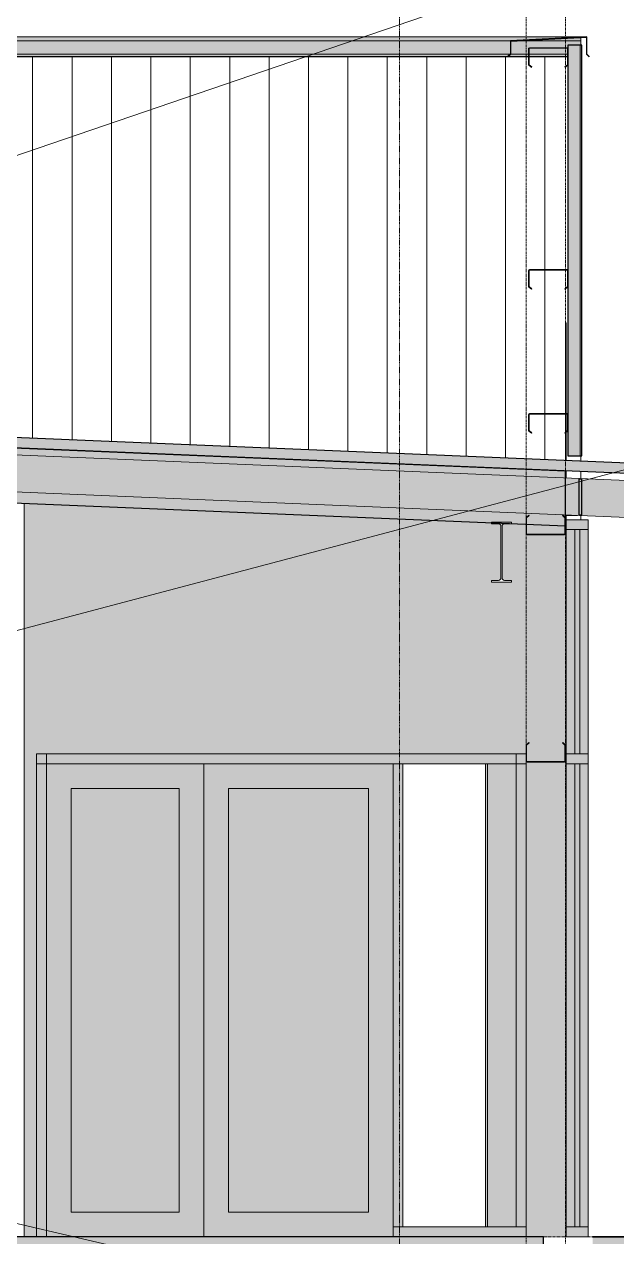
# Model space of a CAD drawing. Header units: inches. Extents: x -23445 to -32, y -314 to 853.
# Drawn here: x -14716.9 to -14596.6, y 0 to 246.1 of the extents above; entities that cross this region are included whole.
import ezdxf

# ---------------------------------------------------------------- set-up
doc = ezdxf.new("R2010")
doc.units = ezdxf.units.IN
doc.header["$MEASUREMENT"] = 0
doc.linetypes.add('Dash Dot 3_16_', pattern=[0.3125, 0.1875, -0.0625, 0, -0.0625])
doc.linetypes.add('Grid Line 1_2_', pattern=[0.875, 0.5, -0.125, 0.125, -0.125])
for name, color, linetype, lineweight in [('A-ANNO-IDEN', 131, 'Continuous', 9), ('A-ANNO-SYMB', 150, 'Continuous', 9), ('A-CLNG', 13, 'Continuous', 9), ('A-CLNG-PATT', 13, 'Continuous', 9), ('A-DOOR', 31, 'Continuous', 9), ('A-FLOR', 192, 'Continuous', 9), ('A-FLOR-LEVL', 51, 'Continuous', 9), ('A-FLOR-PATT', 8, 'Continuous', 25), ('A-GLAZ-CURT', 52, 'Continuous', 9), ('A-GLAZ-CWMG', 51, 'Continuous', 9), ('A-ROOF', 132, 'Continuous', 9), ('A-WALL', 113, 'Continuous', 9), ('A-WALL-PATT', 111, 'Continuous', 25), ('C-TOPO', 7, 'Continuous', 9), ('I-WALL', 2, 'Continuous', 9), ('S-BEAM', 12, 'Continuous', 9), ('S-COLS', 52, 'Continuous', 9), ('S-GRID', 1, 'Continuous', 9)]:
    doc.layers.add(name, color=color, linetype=linetype, lineweight=lineweight)
pattern_1 = [(45, (-33544.22, 67.247), (-19.00703, 19.00703), []), (45, (-33544.22, 96.047), (-19.00703, 19.00703), [])]

# ---------------------------------------------------------------- blocks, each defined once
blk = doc.blocks.new('Struct_Xcel_Sports Complex_rvt-2-Building Section - East_West looking South _ Fitness Center')
at = {"layer": 'A-FLOR-PATT', "lineweight": 9}
h = blk.add_hatch(dxfattribs=at)
h.set_pattern_fill('FP_31', style=0, pattern_type=2)
h.set_pattern_definition([(50, (-33544.22, 67.247), (55.0854, -4.81984), [5.76, -63.36]), (355, (-33544.22, 67.247), (-10.6557, 57.76853), [4.608, -50.688]), (100.451, (-33539.63, 66.846), (44.42947, 52.94866), [4.895, -53.848]), (46.184, (-33544.22, 82.61), (81.96444, -12.71212), [8.64, -95.04]), (96.636, (-33537.39, 81.55), (71.7815, 74.8124), [7.343, -80.772]), (351.184, (-33544.22, 82.61), (71.78195, 74.81243), [6.912, -76.032]), (21, (-33536.54, 78.767), (45.84207, -30.92146), [5.76, -63.36]), (326, (-33536.54, 78.767), (18.68706, 55.69148), [4.608, -50.688]), (71.451, (-33532.72, 76.19), (64.5289, 24.7701), [4.895, -53.848]), (37.5, (-33544.221, 67.247), (0.933895, 25.566816), [2.534, -47.539, 2.534, -48.922, -50.88]), (37.5, (-33544.221, 67.247), (0.933895, 25.566816), [-101.53, 2.534, -48.346]), (7.5, (-33544.22, 67.247), (20.20404, 30.2913), [2.534, -26.803, 2.534, -46.387, -19.392]), (7.5, (-33544.22, 67.247), (20.20404, 30.2913), [-78.259, 2.534, -16.858]), (327.5, (-33561.348, 67.247), (40.997785, -1.732403), [2.534, -16.666, 2.534, -57.37, -79.488]), (327.5, (-33561.348, 67.247), (40.997785, -1.732403), [-79.104, 2.534, -76.954]), (317.5, (-33569.028, 67.247), (44.78888, 7.68784), [2.534, -22.426, 2.534, -37.248, -56.448]), (317.5, (-33569.028, 67.247), (44.78888, 7.68784), [-64.742, 2.534, -53.914])])
h.paths.add_polyline_path([(-25189.87, -6.32), (-25174.52, -6), (-22066.14, -6), (-22066.14, 0), (-25174.52, 0), (-25189.87, -0.32), (-25287.67, -0.32), (-25303.02, 0), (-26272.89, 0), (-26272.89, -6), (-25303.02, -6), (-25287.67, -6.32), (-25241, -6.32)], flags=0)
at = {"layer": 'A-FLOR', "color": 250, "lineweight": 25}
for p, q in [((-22066.14, 0), (-24218.88, 0)), ((-22066.14, -6), (-22066.14, 0))]:
    blk.add_line(p, q, dxfattribs=at)
blk = doc.blocks.new('Girt_C - 8_D-1405486-Building Section - East_West looking South _ Fitness Center')
at = {"layer": 'S-BEAM'}
h = blk.add_hatch(dxfattribs=at)
h.set_pattern_fill('FP_10', color=256, style=0, pattern_type=2)
h.set_pattern_definition(pattern_1)
h.paths.add_polyline_path([(-22061.83, 96.32), (-22061.83, 96.43), (-22069.45, 96.43), (-22069.45, 96.32), (-22065.11, 96.32)], flags=0)
h.paths.add_polyline_path([(-22069.53, 96.5), (-22069.53, 99.77), (-22068.99, 100.22), (-22069.06, 100.3), (-22069.64, 99.82), (-22069.64, 96.51)], flags=0)
h.paths.add_polyline_path([(-22061.75, 96.5), (-22061.64, 96.51), (-22061.64, 99.82), (-22062.21, 100.3), (-22062.29, 100.22), (-22061.75, 99.77)], flags=0)
at = {"layer": 'S-BEAM', "lineweight": 15}
for p, q in [((-22069.06, 100.3), (-22069.64, 99.82)), ((-22069.64, 99.82), (-22069.64, 96.51)), ((-22069.53, 99.77), (-22068.99, 100.22)), ((-22069.53, 96.5), (-22069.53, 99.77)), ((-22068.99, 100.22), (-22069.06, 100.3)), ((-22062.21, 100.3), (-22062.29, 100.22)), ((-22062.29, 100.22), (-22061.75, 99.77)), ((-22061.64, 99.82), (-22062.21, 100.3)), ((-22061.75, 99.77), (-22061.75, 96.5)), ((-22061.64, 96.51), (-22061.64, 99.82)), ((-22061.83, 96.43), (-22069.45, 96.43)), ((-22069.45, 96.32), (-22061.83, 96.32))]:
    blk.add_line(p, q, dxfattribs=at)
for centre, radius, start, end in [((-22069.45, 96.51), 0.187, 180, 270), ((-22069.45, 96.51), 0.0782, 183.0424, 270), ((-22061.83, 96.51), 0.188, 270, 0), ((-22061.83, 96.51), 0.0782, 270, 357.8773)]:
    blk.add_arc(centre, radius, start, end, dxfattribs=at)
blk = doc.blocks.new('W-Wide Flange-Column - B4_C-1389226-Building Section - East_West looking South _ Fitness Center')
at = {"layer": 'S-COLS'}
for points in [[(-22077.89, 2), (-22077.46, 2), (-22077.46, 96), (-22077.89, 96), (-22077.89, 76.46)], [(-22076.95, 2), (-22076.77, 2), (-22076.77, 96), (-22077.46, 96), (-22077.42, 2), (-22077.11, 2)], [(-22076.77, 2), (-22071.64, 2), (-22071.64, 96), (-22076.77, 96), (-22076.77, 76.46)]]:
    blk.add_hatch(color=256, dxfattribs=at).paths.add_polyline_path(points, flags=0)
for p, q in [((-22077.89, 96), (-22077.89, 2)), ((-22077.46, 96), (-22077.46, 2))]:
    blk.add_line(p, q, dxfattribs=at)
blk = doc.blocks.new('Girt_C - 8_D-1405603-Building Section - East_West looking South _ Fitness Center')
at = {"layer": 'S-BEAM'}
h = blk.add_hatch(dxfattribs=at)
h.set_pattern_fill('FP_10', color=256, style=0, pattern_type=2)
h.set_pattern_definition(pattern_1)
h.paths.add_polyline_path([(-22061.72, 237.31), (-22061.14, 237.8), (-22061.14, 241.11), (-22061.25, 241.11), (-22061.25, 237.85), (-22061.79, 237.4)], flags=0)
h.paths.add_polyline_path([(-22068.57, 237.31), (-22068.5, 237.4), (-22069.03, 237.85), (-22069.03, 241.11), (-22069.14, 241.11), (-22069.14, 237.8)], flags=0)
h.paths.add_polyline_path([(-22061.33, 241.19), (-22061.33, 241.3), (-22068.95, 241.3), (-22068.95, 241.19)], flags=0)
at = {"layer": 'S-BEAM', "lineweight": 15}
for p, q in [((-22061.33, 241.3), (-22068.95, 241.3)), ((-22068.95, 241.19), (-22061.33, 241.19)), ((-22069.14, 241.11), (-22069.14, 237.8)), ((-22069.03, 237.85), (-22069.03, 241.11)), ((-22061.25, 241.11), (-22061.25, 237.85)), ((-22061.14, 237.8), (-22061.14, 241.11)), ((-22069.14, 237.8), (-22068.57, 237.31)), ((-22068.5, 237.4), (-22069.03, 237.85)), ((-22068.57, 237.31), (-22068.5, 237.4)), ((-22061.25, 237.85), (-22061.79, 237.4)), ((-22061.79, 237.4), (-22061.72, 237.31)), ((-22061.72, 237.31), (-22061.14, 237.8))]:
    blk.add_line(p, q, dxfattribs=at)
for centre, radius, start, end in [((-22068.95, 241.11), 0.188, 90, 180), ((-22068.95, 241.11), 0.0782, 90, 177.8773), ((-22061.33, 241.11), 0.188, 0, 90), ((-22061.33, 241.11), 0.0782, 3.0424, 90)]:
    blk.add_arc(centre, radius, start, end, dxfattribs=at)
blk = doc.blocks.new('Girt_C - 8_D-1405494-Building Section - East_West looking South _ Fitness Center')
at = {"layer": 'S-BEAM'}
h = blk.add_hatch(dxfattribs=at)
h.set_pattern_fill('FP_10', color=256, style=0, pattern_type=2)
h.set_pattern_definition(pattern_1)
h.paths.add_polyline_path([(-22061.72, 163.07), (-22061.14, 163.55), (-22061.14, 166.87), (-22061.25, 166.87), (-22061.25, 163.61), (-22061.79, 163.16)], flags=0)
h.paths.add_polyline_path([(-22068.57, 163.07), (-22068.5, 163.16), (-22069.03, 163.61), (-22069.03, 166.87), (-22069.14, 166.87), (-22069.14, 163.55)], flags=0)
h.paths.add_polyline_path([(-22061.33, 166.95), (-22061.33, 167.05), (-22068.95, 167.05), (-22068.95, 166.95)], flags=0)
at = {"layer": 'S-BEAM', "lineweight": 15}
for p, q in [((-22069.14, 166.87), (-22069.14, 163.55)), ((-22069.03, 163.61), (-22069.03, 166.87)), ((-22061.33, 167.05), (-22068.95, 167.05)), ((-22068.95, 166.95), (-22061.33, 166.95)), ((-22061.25, 166.87), (-22061.25, 163.61)), ((-22061.14, 163.55), (-22061.14, 166.87)), ((-22069.14, 163.55), (-22068.57, 163.07)), ((-22068.5, 163.16), (-22069.03, 163.61)), ((-22068.57, 163.07), (-22068.5, 163.16)), ((-22061.25, 163.61), (-22061.79, 163.16)), ((-22061.79, 163.16), (-22061.72, 163.07)), ((-22061.72, 163.07), (-22061.14, 163.55))]:
    blk.add_line(p, q, dxfattribs=at)
for centre, radius, start, end in [((-22068.95, 166.87), 0.188, 90, 180), ((-22068.95, 166.87), 0.0782, 90, 177.8773), ((-22061.33, 166.87), 0.187, 360, 90), ((-22061.33, 166.87), 0.0782, 3.0424, 90)]:
    blk.add_arc(centre, radius, start, end, dxfattribs=at)
blk = doc.blocks.new('W-Wide Flange - W12X19-1098423-Building Section - East_West looking South _ Fitness Center')
at = {"layer": 'S-BEAM', "lineweight": 15}
for p, q in [((-22072.64, 145.05), (-22076.65, 145.05)), ((-22076.65, 145.05), (-22076.65, 144.7)), ((-22076.65, 144.7), (-22075.28, 144.7)), ((-22074.76, 144.18), (-22074.76, 133.73)), ((-22074.52, 133.73), (-22074.52, 144.18)), ((-22074, 144.7), (-22072.64, 144.7)), ((-22072.64, 144.7), (-22072.64, 145.05)), ((-22075.28, 133.2), (-22076.65, 133.2)), ((-22076.65, 133.2), (-22076.65, 132.85)), ((-22072.64, 133.2), (-22074, 133.2)), ((-22072.64, 132.85), (-22072.64, 133.2)), ((-22076.65, 132.85), (-22072.64, 132.85))]:
    blk.add_line(p, q, dxfattribs=at)
for centre, start, end in [((-22075.28, 144.18), 0, 90), ((-22074, 144.18), 90, 180), ((-22075.28, 133.73), 270, 0), ((-22074, 133.73), 180, 270)]:
    blk.add_arc(centre, 0.525, start, end, dxfattribs=at)
blk = doc.blocks.new('System Panel - INSULATED LOW-E GLAZING _SEE ELEVATIONS FOR U-FACTOR_ SHGC_ _ LT_-827454-Building Section - East_West looking South _ Fitness Center')
at = {"layer": 'A-GLAZ-CURT', "transparency": 33554649}
blk.add_hatch(color=256, dxfattribs=at).paths.add_polyline_path([(-22059.77, 2), (-22058.77, 2), (-22058.77, 96), (-22059.77, 96), (-22059.77, 76.46)], flags=0)
at = {"layer": 'A-GLAZ-CURT'}
for p, q in [((-22058.77, 96), (-22059.77, 96)), ((-22059.77, 96), (-22059.77, 2)), ((-22059.77, 96), (-22058.77, 96)), ((-22059.77, 96), (-22059.77, 2)), ((-22058.77, 2), (-22058.77, 96)), ((-22058.77, 2), (-22058.77, 96)), ((-22059.77, 2), (-22058.77, 2)), ((-22059.77, 2), (-22058.77, 2))]:
    blk.add_line(p, q, dxfattribs=at)
blk = doc.blocks.new('System Panel - INSULATED LOW-E GLAZING _SEE ELEVATIONS FOR U-FACTOR_ SHGC_ _ LT_-1142349-Building Section - East_West looking South _ Fitness Center')
at = {"layer": 'A-GLAZ-CURT', "transparency": 33554649}
blk.add_hatch(color=256, dxfattribs=at).paths.add_polyline_path([(-22059.77, 98), (-22058.77, 98), (-22058.77, 143.5), (-22059.77, 143.5), (-22059.77, 115.53)], flags=0)
at = {"layer": 'A-GLAZ-CURT'}
for p, q in [((-22058.77, 143.5), (-22059.77, 143.5)), ((-22059.77, 143.5), (-22059.77, 98)), ((-22059.77, 143.5), (-22058.77, 143.5)), ((-22059.77, 143.5), (-22059.77, 98)), ((-22058.77, 98), (-22058.77, 143.5)), ((-22058.77, 98), (-22058.77, 143.5)), ((-22059.77, 98), (-22058.77, 98)), ((-22059.77, 98), (-22058.77, 98))]:
    blk.add_line(p, q, dxfattribs=at)
blk = doc.blocks.new('Rectangular Mullion - Exterior 2_ x 4_5_-769167-Building Section - East_West looking South _ Fitness Center')
at = {"layer": 'A-GLAZ-CWMG'}
blk.add_hatch(color=256, dxfattribs=at).paths.add_polyline_path([(-22057.02, 0), (-22057.02, 2), (-22061.52, 2), (-22061.52, 0)], flags=0)
at = {"layer": 'A-GLAZ-CWMG', "lineweight": 13}
for p, q in [((-22057.02, 2), (-22061.52, 2)), ((-22061.52, 2), (-22061.52, 0)), ((-22061.52, 0), (-22057.02, 0)), ((-22057.02, 0), (-22057.02, 2))]:
    blk.add_line(p, q, dxfattribs=at)
blk = doc.blocks.new('Rectangular Mullion - Exterior 2_ x 4_5_-1135305-Building Section - East_West looking South _ Fitness Center')
at = {"layer": 'A-GLAZ-CWMG'}
blk.add_hatch(color=256, dxfattribs=at).paths.add_polyline_path([(-22057.02, 96), (-22057.02, 98), (-22061.52, 98), (-22061.52, 96)], flags=0)
at = {"layer": 'A-GLAZ-CWMG', "lineweight": 13}
for p, q in [((-22057.02, 98), (-22061.52, 98)), ((-22061.52, 98), (-22061.52, 96)), ((-22061.52, 96), (-22057.02, 96)), ((-22057.02, 96), (-22057.02, 98))]:
    blk.add_line(p, q, dxfattribs=at)
blk = doc.blocks.new('Rectangular Mullion - Exterior 2_ x 4_5_-1135276-Building Section - East_West looking South _ Fitness Center')
at = {"layer": 'A-GLAZ-CWMG'}
blk.add_hatch(color=256, dxfattribs=at).paths.add_polyline_path([(-22057.02, 143.5), (-22057.02, 145.5), (-22061.52, 145.5), (-22061.52, 143.5)], flags=0)
at = {"layer": 'A-GLAZ-CWMG', "lineweight": 13}
for p, q in [((-22057.02, 145.5), (-22061.52, 145.5)), ((-22061.52, 145.5), (-22061.52, 143.5)), ((-22057.02, 143.5), (-22057.02, 145.5)), ((-22061.52, 143.5), (-22057.02, 143.5))]:
    blk.add_line(p, q, dxfattribs=at)
blk = doc.blocks.new('Rectangular Mullion - Exterior 2_ x 4_5_-V55-Building Section - East_West looking South _ Fitness Center')
at = {"layer": 'A-GLAZ-CWMG'}
h = blk.add_hatch(color=256, dxfattribs=at)
h.paths.add_polyline_path([(-22059.77, 2), (-22059.77, 96), (-22061.52, 96), (-22061.52, 2)], flags=0)
h.paths.add_polyline_path([(-22058.77, 2), (-22057.02, 2), (-22057.02, 96), (-22058.77, 96), (-22058.77, 76.46)], flags=0)
blk.add_hatch(color=256, dxfattribs=at).paths.add_polyline_path([(-22058.77, 2), (-22058.77, 96), (-22059.77, 96), (-22059.77, 2)], flags=0)
for p, q in [((-22061.52, 96), (-22059.77, 96)), ((-22059.77, 96), (-22058.77, 96)), ((-22058.77, 96), (-22057.02, 96)), ((-22057.02, 96), (-22057.02, 2)), ((-22059.77, 2), (-22061.52, 2)), ((-22058.77, 2), (-22059.77, 2)), ((-22057.02, 2), (-22058.77, 2))]:
    blk.add_line(p, q, dxfattribs=at)
blk = doc.blocks.new('Rectangular Mullion - Exterior 2_ x 4_5_-V56-Building Section - East_West looking South _ Fitness Center')
at = {"layer": 'A-GLAZ-CWMG'}
h = blk.add_hatch(color=256, dxfattribs=at)
h.paths.add_polyline_path([(-22059.77, 98), (-22059.77, 143.5), (-22061.52, 143.5), (-22061.52, 98)], flags=0)
h.paths.add_polyline_path([(-22058.77, 98), (-22057.02, 98), (-22057.02, 143.5), (-22058.77, 143.5), (-22058.77, 115.53)], flags=0)
blk.add_hatch(color=256, dxfattribs=at).paths.add_polyline_path([(-22058.77, 98), (-22058.77, 143.5), (-22059.77, 143.5), (-22059.77, 98)], flags=0)
for p, q in [((-22061.52, 143.5), (-22059.77, 143.5)), ((-22059.77, 143.5), (-22058.77, 143.5)), ((-22058.77, 143.5), (-22057.02, 143.5)), ((-22057.02, 143.5), (-22057.02, 98)), ((-22059.77, 98), (-22061.52, 98)), ((-22058.77, 98), (-22059.77, 98)), ((-22057.02, 98), (-22058.77, 98))]:
    blk.add_line(p, q, dxfattribs=at)
blk = doc.blocks.new('Girt_C - 8_D-V58-Building Section - East_West looking South _ Fitness Center')
at = {"layer": 'S-BEAM', "lineweight": 15}
for p, q in [((-22069.14, 196.11), (-22069.14, 192.8)), ((-22069.03, 192.85), (-22069.03, 196.11)), ((-22061.33, 196.3), (-22068.95, 196.3)), ((-22068.95, 196.19), (-22061.33, 196.19)), ((-22061.25, 196.11), (-22061.25, 192.85)), ((-22061.14, 192.8), (-22061.14, 196.11)), ((-22069.14, 192.8), (-22068.57, 192.31)), ((-22068.5, 192.4), (-22069.03, 192.85)), ((-22068.57, 192.31), (-22068.5, 192.4)), ((-22061.25, 192.85), (-22061.79, 192.4)), ((-22061.79, 192.4), (-22061.72, 192.31)), ((-22061.72, 192.31), (-22061.14, 192.8))]:
    blk.add_line(p, q, dxfattribs=at)
for centre, radius, start, end in [((-22068.95, 196.11), 0.188, 90, 180), ((-22068.95, 196.11), 0.0782, 90, 177.8773), ((-22061.33, 196.11), 0.188, 0, 90), ((-22061.33, 196.11), 0.0782, 3.0424, 90)]:
    blk.add_arc(centre, radius, start, end, dxfattribs=at)
blk = doc.blocks.new('Dimension Lumber - 5_5 x 7_5 Glulam-1403169-Building Section - East_West looking South _ Fitness Center')
at = {"layer": 'S-BEAM'}
blk.add_hatch(color=256, dxfattribs=at).paths.add_polyline_path([(-21974.21, 142.86), (-21973.89, 150.35), (-22187.85, 159.27), (-22188.16, 151.77), (-22012.47, 144.45)], flags=0)
at = {"layer": 'S-BEAM', "lineweight": 15}
for p, q in [((-22187.85, 159.27), (-22188.16, 151.77)), ((-21973.89, 150.35), (-22187.85, 159.27)), ((-22188.16, 151.77), (-21974.21, 142.86)), ((-21974.21, 142.86), (-21973.89, 150.35))]:
    blk.add_line(p, q, dxfattribs=at)
blk = doc.blocks.new('Girt_C - 8_D-V68-Building Section - East_West looking South _ Fitness Center')
at = {"layer": 'S-BEAM', "lineweight": 15}
for p, q in [((-22069.06, 146.42), (-22069.64, 145.94)), ((-22069.64, 145.94), (-22069.64, 142.63)), ((-22069.53, 145.89), (-22068.99, 146.34)), ((-22069.53, 142.62), (-22069.53, 145.89)), ((-22068.99, 146.34), (-22069.06, 146.42)), ((-22062.21, 146.42), (-22062.29, 146.34)), ((-22062.29, 146.34), (-22061.75, 145.89)), ((-22061.64, 145.94), (-22062.21, 146.42)), ((-22061.75, 145.89), (-22061.75, 142.62)), ((-22061.64, 142.63), (-22061.64, 145.94)), ((-22061.83, 142.55), (-22069.45, 142.55)), ((-22069.45, 142.44), (-22061.83, 142.44))]:
    blk.add_line(p, q, dxfattribs=at)
for centre, radius, start, end in [((-22069.45, 142.63), 0.188, 180, 270), ((-22069.45, 142.63), 0.0782, 183.0424, 270), ((-22061.83, 142.63), 0.188, 270, 0), ((-22061.83, 142.63), 0.0782, 270, 357.8773)]:
    blk.add_arc(centre, radius, start, end, dxfattribs=at)
blk = doc.blocks.new('Sliding Door - one-1327540-Building Section - East_West looking South _ Fitness Center')
at = {"layer": 'A-DOOR'}
h = blk.add_hatch(color=256, dxfattribs=at)
h.paths.add_polyline_path([(-22135.08, 0), (-22135.08, 96), (-22167.02, 96), (-22167.02, 0), (-22152.84, 0)], flags=0)
h.paths.add_polyline_path([(-22152.84, 5), (-22162.02, 5), (-22162.02, 91), (-22140.08, 91), (-22140.08, 5)], flags=0)
h = blk.add_hatch(color=256, dxfattribs=at)
h.paths.add_polyline_path([(-22135.08, 0), (-22096.64, 0), (-22096.64, 96), (-22135.08, 96), (-22135.08, 76.46)], flags=0)
h.paths.add_polyline_path([(-22130.08, 5), (-22130.08, 91), (-22101.64, 91), (-22101.64, 5)], flags=0)
for points in [[(-22162.02, 5), (-22140.08, 5), (-22140.08, 91), (-22162.02, 91), (-22162.02, 26.94)], [(-22130.08, 5), (-22101.64, 5), (-22101.64, 91), (-22130.08, 91), (-22130.08, 33.44)]]:
    blk.add_hatch(color=256, dxfattribs=at).paths.add_polyline_path(points, flags=0)
for p, q in [((-22135.08, 0), (-22135.08, 96)), ((-22162.02, 5), (-22162.02, 91)), ((-22162.02, 91), (-22140.08, 91)), ((-22140.08, 91), (-22140.08, 5)), ((-22130.08, 91), (-22130.08, 5)), ((-22130.08, 91), (-22101.64, 91)), ((-22101.64, 5), (-22101.64, 91)), ((-22140.08, 5), (-22162.02, 5)), ((-22130.08, 5), (-22101.64, 5))]:
    blk.add_line(p, q, dxfattribs=at)
blk = doc.blocks.new('Rectangular Mullion - Exterior 2_ x 4_5_-1327535-Building Section - East_West looking South _ Fitness Center')
at = {"layer": 'A-GLAZ-CWMG'}
blk.add_hatch(color=256, dxfattribs=at).paths.add_polyline_path([(-22073.88, 96), (-22069.64, 96), (-22069.64, 98), (-22095.64, 98), (-22095.64, 96), (-22082.65, 96)], flags=0)
blk.add_line((-22095.64, 96), (-22069.64, 96), dxfattribs=at)
blk = doc.blocks.new('Rectangular Mullion - Exterior 2_ x 4_5_-1144623-Building Section - East_West looking South _ Fitness Center')
at = {"layer": 'A-GLAZ-CWMG'}
blk.add_hatch(color=256, dxfattribs=at).paths.add_polyline_path([(-22152.84, 96), (-22132.95, 96), (-22132.95, 98), (-22169.02, 98), (-22169.02, 96), (-22168.92, 96)], flags=0)
blk.add_line((-22169.02, 96), (-22132.95, 96), dxfattribs=at)
blk = doc.blocks.new('Rectangular Mullion - Exterior 2_ x 4_5_-1327536-Building Section - East_West looking South _ Fitness Center')
at = {"layer": 'A-GLAZ-CWMG'}
blk.add_hatch(color=256, dxfattribs=at).paths.add_polyline_path([(-22132.95, 96), (-22095.64, 96), (-22095.64, 98), (-22132.95, 98)], flags=0)
blk.add_line((-22132.95, 96), (-22095.64, 96), dxfattribs=at)
blk = doc.blocks.new('Rectangular Mullion - Exterior 2_ x 4_5_-1327537-Building Section - East_West looking South _ Fitness Center')
at = {"layer": 'A-GLAZ-CWMG'}
blk.add_hatch(color=256, dxfattribs=at).paths.add_polyline_path([(-22096.64, 0), (-22069.64, 0), (-22069.64, 2), (-22096.64, 2)], flags=0)
for p in [(-22096.64, 0), (-22069.64, 2)]:
    blk.add_line(p, (-22096.64, 2), dxfattribs=at)
blk = doc.blocks.new('Rectangular Mullion - Exterior 2_ x 4_5_-1142494-Building Section - East_West looking South _ Fitness Center')
at = {"layer": 'A-GLAZ-CWMG'}
blk.add_hatch(color=256, dxfattribs=at).paths.add_polyline_path([(-22071.64, 2), (-22069.64, 2), (-22069.64, 98), (-22071.64, 98), (-22071.64, 76.46)], flags=0)
for p in [(-22071.64, 98), (-22069.64, 2)]:
    blk.add_line(p, (-22071.64, 2), dxfattribs=at)
blk = doc.blocks.new('Rectangular Mullion - Exterior 2_ x 4_5_-1327247-Building Section - East_West looking South _ Fitness Center')
at = {"layer": 'A-GLAZ-CWMG'}
blk.add_hatch(color=256, dxfattribs=at).paths.add_polyline_path([(-22169.02, 0), (-22167.02, 0), (-22167.02, 98), (-22169.02, 98), (-22169.02, 76.46)], flags=0)
blk.add_line((-22167.02, 0), (-22167.02, 98), dxfattribs=at)
blk = doc.blocks.new('Rectangular Mullion - Exterior 2_ x 4_5_-1115231-Building Section - East_West looking South _ Fitness Center')
at = {"layer": 'A-GLAZ-CWMG'}
blk.add_hatch(color=256, dxfattribs=at).paths.add_polyline_path([(-22240.52, 2), (-22240.52, 96), (-22242.52, 96), (-22242.52, 2)], flags=0)
for p, q in [((-22242.52, 96), (-22240.52, 96)), ((-22242.52, 96), (-22242.52, 2)), ((-22240.52, 2), (-22240.52, 96)), ((-22240.52, 2), (-22242.52, 2))]:
    blk.add_line(p, q, dxfattribs=at)

msp = doc.modelspace()

# ---------------------------------------------------------------- hatches: boundary and pattern name
at = {"layer": 'A-CLNG-PATT'}
h = msp.add_hatch(dxfattribs=at)
h.set_pattern_fill('FP_17', color=256, style=0, pattern_type=2)
h.set_pattern_definition([(161.57, (-33543.261, 68.207), (-7.6802237, -0.0009796), [0, -54.643, 6.067, 0]), (18.43, (-33545.181, 68.207), (-7.6802237, 0.0009796), [0, -54.643, 6.067, 0]), (108.43, (-33543.261, 68.207), (3.8382953, -19.20136532), [18.211, -42.499]), (71.57, (-33545.181, 68.207), (3.8382953, 19.20136532), [18.211, -42.499])])
h.paths.add_polyline_path([(-14607.01, 144.24), (-14607.01, 155.38), (-15344.28, 186.1), (-15344.28, 174.96), (-14610.5, 144.39)], flags=0)
at = {"layer": 'A-ROOF'}
msp.add_hatch(color=256, dxfattribs=at).paths.add_polyline_path([(-14516.28, 151.73), (-14516.28, 153.73), (-15344.03, 188.22), (-15344.03, 186.22), (-14557.86, 153.46)], flags=0)
at = {"layer": 'A-WALL', "lineweight": 5}
h = msp.add_hatch(color=256, dxfattribs=at)
h.paths.add_polyline_path([(-14617.02, 242.69), (-14603.9, 242.69), (-14603.9, 243.38)], flags=0)
h.paths.add_polyline_path([(-15116.9, 242.69), (-15116.9, 243.5), (-15355.84, 243.43), (-15341.59, 242.69)], flags=0)
h.paths.add_polyline_path([(-15356.09, 242.69), (-15342.79, 242.69), (-15356.09, 243.39)], flags=0)
h.paths.add_polyline_path([(-14618.22, 242.69), (-14603.9, 243.5), (-15000.9, 243.5), (-15000.9, 242.69), (-14978.97, 242.69)], flags=0)
h = msp.add_hatch(color=256, dxfattribs=at)
h.paths.add_polyline_path([(-14618.72, 240), (-14618.22, 240), (-14618.22, 242.69), (-15000.9, 242.69), (-15000.9, 240), (-14978.97, 240)], flags=0)
h.paths.add_polyline_path([(-15342.53, 240), (-15341.65, 240), (-15341.65, 242.63), (-15344.03, 242.69), (-15356.09, 242.63), (-15356.09, 242.2), (-15342.53, 242.2), (-15342.53, 241.8)], flags=0)
h.paths.add_polyline_path([(-15341.59, 240), (-15116.9, 240), (-15116.9, 242.69), (-15341.59, 242.63)], flags=0)
h.paths.add_polyline_path([(-14618.15, 240), (-14614.53, 240), (-14614.53, 241.11), (-14614.42, 241.11), (-14614.34, 240), (-14606.64, 240), (-14606.64, 241.11), (-14606.53, 241.19), (-14606.53, 241.83), (-14603.9, 241.83), (-14603.9, 242.69), (-14618.15, 242.63), (-14618.15, 241.11)], flags=0)
h.paths.add_polyline_path([(-14614.34, 241.19), (-14614.34, 241.3), (-14606.72, 241.3), (-14606.72, 241.19)], flags=0)
at = {"layer": 'A-WALL'}
for points in [[(-14602.26, 239.46), (-14602.22, 239.5), (-14602.72, 240), (-14602.72, 243.5), (-14618.22, 242.69), (-14618.22, 240), (-14618.15, 239.97), (-14618.15, 242.63), (-14602.78, 243.43), (-14602.78, 239.97)], [(-14606.53, 158.5), (-14604.03, 158.5), (-14604.03, 241.83), (-14606.53, 241.83), (-14606.53, 232.75)]]:
    msp.add_hatch(color=256, dxfattribs=at).paths.add_polyline_path(points, flags=0)
at = {"layer": 'A-WALL', "lineweight": 5}
msp.add_hatch(color=256, dxfattribs=at).paths.add_polyline_path([(-14603.72, 158.5), (-14603.72, 241.83), (-14604.03, 241.83), (-14604.03, 158.5)], flags=0)
h = msp.add_hatch(color=256, dxfattribs=at)
h.paths.add_polyline_path([(-15342.53, 239.5), (-15341.18, 239.5), (-15341.65, 240), (-15342.53, 239.97)], flags=0)
h.paths.add_polyline_path([(-14606.64, 239.5), (-14606.64, 240), (-14614.42, 240), (-14614.42, 239.5)], flags=0)
h.paths.add_polyline_path([(-15116.9, 239.5), (-15116.9, 240), (-15341.57, 239.97), (-15341.09, 239.5)], flags=0)
h.paths.add_polyline_path([(-14618.22, 239.5), (-14614.53, 239.5), (-14614.53, 240), (-14618.15, 239.97), (-14618.63, 239.5)], flags=0)
h.paths.add_polyline_path([(-15000.9, 239.5), (-14618.67, 239.54), (-14618.22, 240), (-15000.9, 240)], flags=0)
h = msp.add_hatch(color=256, dxfattribs=at)
h.paths.add_polyline_path([(-14606.64, 239.46), (-14606.64, 239.5), (-14614.42, 239.46)], flags=0)
h.paths.add_polyline_path([(-15341.14, 239.46), (-15341.18, 239.5), (-15341.59, 239.46)], flags=0)
h.paths.add_polyline_path([(-15116.9, 239.46), (-15116.9, 239.5), (-15341.09, 239.46)], flags=0)
at = {"layer": 'A-WALL-PATT', "lineweight": 9}
h = msp.add_hatch(dxfattribs=at)
h.set_pattern_fill('FP_32', color=256, style=0, pattern_type=2)
h.set_pattern_definition([(270, (-30155.209, -153.667), (8, 5e-16), [])])
h.paths.add_polyline_path([(-14603.9, 157.38), (-14603.9, 158.5), (-14606.53, 158.5), (-14606.53, 163.55), (-14606.9, 163.24), (-14606.9, 157.5)], flags=0)
h.paths.add_polyline_path([(-14607.01, 157.51), (-14607.01, 163.15), (-14607.11, 163.07), (-14607.18, 163.16), (-14607.01, 163.3), (-14607.01, 166.95), (-14614.34, 166.95), (-14614.34, 167.05), (-14607.01, 167.05), (-14607.01, 185.5), (-14606.9, 185.5), (-14606.9, 167.05), (-14606.72, 167.05), (-14606.72, 166.95), (-14606.9, 166.95), (-14606.9, 163.38), (-14606.64, 163.61), (-14606.64, 166.87), (-14606.53, 166.95), (-14606.53, 192.8), (-14607.11, 192.31), (-14607.18, 192.4), (-14606.64, 192.85), (-14606.64, 196.11), (-14606.53, 196.19), (-14606.53, 237.8), (-14607.11, 237.31), (-14607.18, 237.4), (-14606.64, 237.85), (-14606.64, 239.46), (-14614.42, 239.46), (-14614.42, 237.85), (-14613.89, 237.4), (-14613.96, 237.31), (-14614.53, 237.85), (-14614.53, 239.46), (-15000.9, 239.46), (-15000.9, 181.08), (-15063.59, 181.08), (-15063.59, 176.53), (-14649.16, 159.27)], flags=0)
h.paths.add_polyline_path([(-14613.96, 163.07), (-14614.53, 163.61), (-14614.53, 166.87), (-14614.42, 166.87), (-14614.34, 163.54), (-14613.89, 163.16)], flags=0)
h.paths.add_polyline_path([(-15110.59, 178.49), (-15110.59, 181.08), (-15116.78, 181.08), (-15116.78, 197.45), (-15116.9, 197.45), (-15116.9, 239.46), (-15342.53, 239.46), (-15342.53, 190), (-15344.03, 190), (-15344.03, 188.22), (-15119.34, 178.86)], flags=0)
h.paths.add_polyline_path([(-14613.96, 192.31), (-14614.53, 192.85), (-14614.53, 196.11), (-14614.42, 196.11), (-14614.34, 192.78), (-14613.89, 192.4)], flags=0)
h.paths.add_polyline_path([(-14613.89, 196.19), (-14614.34, 196.19), (-14614.34, 196.3), (-14606.72, 196.3), (-14606.72, 196.19), (-14607.18, 196.19)], flags=0)
h = msp.add_hatch(dxfattribs=at)
h.set_pattern_fill('FP_13', color=256, style=0, pattern_type=2)
h.set_pattern_definition([(90, (-30058.12, 677.25), (-193, -193), [48, -145]), (180, (-30058.12, 677.25), (-2e-14, -193), [96.25, -96.75]), (270, (-30154.38, 725.25), (-193, -193), [48, -145]), (180, (-30058.12, 725.25), (-2e-14, -193), [96.25, -96.75]), (270, (-30154.62, 725.25), (-193, -193), [48, -145]), (180, (-30154.62, 725.25), (-2e-14, -193), [96.25, -96.75]), (90, (-30250.88, 677.25), (-193, -193), [48, -145]), (180, (-30154.62, 677.25), (-2e-14, -193), [96.25, -96.75]), (90, (-30106.12, 725.5), (-193, -193), [48, -145]), (180, (-30057.88, 725.5), (-2e-14, -193), [48.25, -144.75]), (180, (-30057.88, 773.5), (-2e-14, -193), [48.25, -144.75]), (90, (-30202.62, 725.5), (-193, -193), [48, -145]), (180, (-30106.38, 725.5), (-2e-14, -193), [96.25, -96.75]), (270, (-30106.38, 773.5), (-193, -193), [48, -145]), (180, (-30106.38, 773.5), (-2e-14, -193), [96.25, -96.75]), (180, (-30202.88, 725.5), (-2e-14, -193), [48, -145]), (270, (-30202.88, 773.5), (-193, -193), [48, -145]), (180, (-30202.88, 773.5), (-2e-14, -193), [48, -145]), (90, (-30058.12, 773.75), (-193, -193), [48, -145]), (180, (-30058.12, 773.75), (-2e-14, -193), [96.25, -96.75]), (270, (-30154.38, 821.75), (-193, -193), [48, -145]), (180, (-30058.12, 821.75), (-2e-14, -193), [96.25, -96.75]), (270, (-30154.62, 821.75), (-193, -193), [48, -145]), (180, (-30154.62, 821.75), (-2e-14, -193), [96.25, -96.75]), (270, (-30250.88, 821.75), (-193, -193), [48, -145]), (180, (-30154.62, 773.75), (-2e-14, -193), [96.25, -96.75]), (90, (-30106.12, 822), (-193, -193), [48, -145]), (180, (-30057.88, 822), (-2e-14, -193), [48.25, -144.75]), (180, (-30057.88, 870), (-2e-14, -193), [48.25, -144.75]), (90, (-30202.62, 822), (-193, -193), [48, -145]), (180, (-30106.38, 822), (-2e-14, -193), [96.25, -96.75]), (270, (-30106.38, 870), (-193, -193), [48, -145]), (180, (-30106.38, 870), (-2e-14, -193), [96.25, -96.75]), (180, (-30202.88, 822), (-2e-14, -193), [48, -145]), (270, (-30202.88, 870), (-193, -193), [48, -145]), (180, (-30202.88, 870), (-2e-14, -193), [48, -145])])
h.paths.add_polyline_path([(-15356.09, 0), (-15349.53, 0), (-15349.53, 115.82), (-15356.09, 115.82), (-15356.09, 76.46)], flags=0)
h.paths.add_polyline_path([(-15004.15, 0), (-15004.15, 145.75), (-14997.38, 145.75), (-15045.53, 147.76), (-15045.53, 0)], flags=0)
h.paths.add_polyline_path([(-14965.47, 0), (-14863.28, 0), (-14863.28, 139.83), (-14859.4, 139.83), (-14859.4, 140), (-14965.47, 144.42), (-14965.47, 76.46)], flags=0)
h.paths.add_polyline_path([(-15345.28, 141.1), (-15344.78, 141.1), (-15344.78, 144.68), (-15345.28, 144.68), (-15345.28, 144.55)], flags=0)
h.paths.add_polyline_path([(-14606.79, 145.5), (-14603.9, 145.5), (-14603.9, 146.37), (-14606.9, 146.49), (-14606.9, 145.5)], flags=0)
h.paths.add_polyline_path([(-14603.9, 153.88), (-14603.9, 155.38), (-14606.9, 155.5), (-14606.9, 154)], flags=0)
h.paths.add_polyline_path([(-14607.01, 155.38), (-14607.01, 155.51), (-15063.59, 174.53), (-15063.59, 174.4), (-14628.09, 156.25)], flags=0)
h.paths.add_polyline_path([(-15110.59, 176.36), (-15110.59, 176.49), (-15344.03, 186.22), (-15344.03, 186.09), (-15119.34, 176.72)], flags=0)
at = {"layer": 'C-TOPO'}
h = msp.add_hatch(dxfattribs=at)
h.set_pattern_fill('FP_12', color=256, style=0, pattern_type=2)
h.set_pattern_definition([(0, (-33544.22, 67.247), (48, 48), [48, -48]), (0, (-33544.22, 85.247), (48, 48), [48, -48]), (0, (-33544.22, 103.247), (48, 48), [48, -48]), (90, (-33538.22, 109.247), (-48, 48), [48, -48]), (90, (-33520.22, 109.247), (-48, 48), [48, -48]), (90, (-33502.22, 109.247), (-48, 48), [48, -48])])
h.paths.add_polyline_path([(-14557.86, -79.83), (-14417.49, -79.83), (-14417.49, 0), (-14601.53, 0), (-14601.53, -36), (-14598.53, -36), (-14598.53, -48), (-14616.53, -48), (-14616.53, -36), (-14611.53, -36), (-14611.53, -6), (-17719.9, -6), (-17735.76, -6.33), (-17833.05, -6.32), (-17852.53, -6), (-17852.53, -12), (-17933.65, -12), (-17933.65, -6), (-18200.9, -6), (-18200.9, -12), (-18282.65, -12), (-18282.65, -6), (-18818.28, -6), (-18818.28, -36), (-18815.28, -36), (-18815.28, -48), (-18833.28, -48), (-18833.28, -36), (-18832.28, -36), (-18832.28, 0), (-18909.36, 0), (-18909.36, -79.83), (-14598.53, -79.83)], flags=0)
h.paths.add_polyline_path([(-17786.39, -0.32), (-17735.26, -0.32), (-17719.9, 0), (-17848.4, 0), (-17833.05, -0.32)], flags=0)
at = {"layer": 'I-WALL'}
h = msp.add_hatch(color=256, dxfattribs=at)
h.paths.add_polyline_path([(-14716.9, 0), (-14714.4, 0), (-14714.4, 98), (-14615.03, 98), (-14615.03, 99.82), (-14614.45, 100.3), (-14614.38, 100.22), (-14614.92, 99.77), (-14614.92, 96.5), (-14615.03, 96.5), (-14615.03, 0), (-14606.9, 0), (-14606.9, 146.49), (-14607.01, 146.5), (-14607.03, 142.63), (-14607.14, 142.62), (-14607.14, 144.25), (-14614.92, 144.57), (-14614.92, 142.62), (-14615.03, 142.63), (-14615.03, 144.58), (-14619.39, 144.7), (-14619.79, 144.48), (-14619.91, 144.18), (-14619.91, 133.73), (-14619.76, 133.36), (-14619.27, 133.2), (-14618.02, 133.2), (-14618.02, 132.85), (-14622.03, 132.85), (-14622.03, 133.2), (-14620.67, 133.2), (-14620.3, 133.36), (-14620.15, 133.73), (-14620.17, 144.24), (-14620.3, 144.55), (-14620.67, 144.7), (-14622.03, 144.7), (-14622.03, 144.87), (-14716.9, 148.82), (-14716.9, 76.46)], flags=0)
h.paths.add_polyline_path([(-14607.22, 96.32), (-14614.84, 96.32), (-14614.84, 96.43), (-14607.22, 96.43)], flags=0)
h.paths.add_polyline_path([(-14607.14, 96.5), (-14607.22, 99.83), (-14607.67, 100.22), (-14607.6, 100.3), (-14607.03, 99.77), (-14607.03, 96.51)], flags=0)
h.paths.add_polyline_path([(-14607.22, 142.44), (-14614.84, 142.44), (-14614.84, 142.55), (-14607.22, 142.55)], flags=0)
h.paths.add_polyline_path([(-14606.9, 154), (-14606.98, 155.51), (-14607.01, 155.51), (-14606.98, 154)], flags=0)
h.paths.add_polyline_path([(-14606.9, 157.5), (-14606.96, 163.19), (-14607.01, 163.07), (-14606.98, 157.51)], flags=0)
h.paths.add_polyline_path([(-14607.01, 163.3), (-14606.9, 163.38), (-14606.95, 166.95), (-14607.01, 166.95), (-14607.01, 163.61)], flags=0)
h.paths.add_polyline_path([(-14606.9, 167.05), (-14606.9, 185.5), (-14607.01, 185.5), (-14606.95, 167.05)], flags=0)
msp.add_hatch(color=256, dxfattribs=at).paths.add_polyline_path([(-14603.72, 146.5), (-14603.72, 153.75), (-14604.34, 153.75), (-14604.34, 146.5)], flags=0)

# ---------------------------------------------------------------- linework, layer by layer
at = {"layer": 'A-ANNO-IDEN', "color": 153}
for p, q in [((-14733.1, 214.4), (-14450.6, 311.05)), ((-14736.71, 118.21), (-14450.6, 193.82)), ((-14769.12, 14.51), (-14450.6, -59.61))]:
    msp.add_line(p, q, dxfattribs=at)
at = {"layer": 'A-ANNO-SYMB', "linetype": 'Dash Dot 3_16_'}
msp.add_line((-14640.73, 248.63), (-14640.73, -26.8), dxfattribs=at)
at = {"layer": 'A-CLNG', "lineweight": 25}
for p, q in [((-14607.01, 155.38), (-15344.03, 186.09)), ((-15344.03, 174.95), (-14607.01, 144.24)), ((-14607.01, 144.24), (-14607.01, 155.38))]:
    msp.add_line(p, q, dxfattribs=at)
at = {"layer": 'A-FLOR-LEVL', "linetype": 'Grid Line 1_2_'}
msp.add_line((-19102.71, 0), (-13613.95, 0), dxfattribs=at)
at = {"layer": 'A-ROOF', "lineweight": 25}
for p, q in [((-14516.28, 153.73), (-15344.03, 188.22)), ((-15344.03, 186.22), (-14516.28, 151.73))]:
    msp.add_line(p, q, dxfattribs=at)
at = {"layer": 'A-WALL'}
for p, q in [((-15000.9, 243.5), (-14603.9, 243.5)), ((-15000.9, 242.69), (-14618.22, 242.69)), ((-14617.02, 242.69), (-14603.9, 242.69)), ((-14604.03, 241.83), (-14604.03, 158.5)), ((-14603.9, 243.38), (-14603.9, 241.83)), ((-15000.9, 240), (-14618.22, 240)), ((-15000.9, 239.5), (-14618.72, 239.5)), ((-15000.9, 239.46), (-14614.53, 239.46)), ((-14618.64, 239.5), (-14614.53, 239.5)), ((-14618.15, 240), (-14614.53, 240)), ((-14614.42, 240), (-14606.64, 240)), ((-14614.42, 239.5), (-14606.64, 239.5)), ((-14614.42, 239.46), (-14606.64, 239.46)), ((-14603.9, 157.38), (-14603.9, 158.5)), ((-14603.9, 153.88), (-14603.9, 155.38)), ((-14603.9, 145.5), (-14603.9, 146.37))]:
    msp.add_line(p, q, dxfattribs=at)
at = {"layer": 'A-WALL', "lineweight": 25}
for p, q in [((-14602.72, 243.5), (-14618.22, 242.69)), ((-14618.22, 242.69), (-14618.22, 240)), ((-14618.15, 242.63), (-14602.78, 243.43)), ((-14618.15, 239.97), (-14618.15, 242.63)), ((-14603.72, 241.83), (-14606.53, 241.83)), ((-14606.53, 241.83), (-14606.53, 158.5)), ((-14603.72, 158.5), (-14603.72, 241.83)), ((-14602.78, 243.43), (-14602.78, 239.97)), ((-14602.72, 240), (-14602.72, 243.5)), ((-14618.22, 240), (-14618.72, 239.5)), ((-14618.72, 239.5), (-14618.67, 239.46)), ((-14618.67, 239.46), (-14618.15, 239.97)), ((-14602.78, 239.97), (-14602.26, 239.46)), ((-14602.22, 239.5), (-14602.72, 240)), ((-14602.26, 239.46), (-14602.22, 239.5)), ((-14606.53, 158.5), (-14603.72, 158.5))]:
    msp.add_line(p, q, dxfattribs=at)
at = {"layer": 'C-TOPO', "lineweight": 35}
msp.add_line((-14601.53, 0), (-14417.49, 0), dxfattribs=at)
at = {"layer": 'C-TOPO'}
msp.add_line((-14601.53, 0), (-14417.49, 0), dxfattribs=at)
at = {"layer": 'I-WALL'}
for p, q in [((-14606.9, 185.5), (-14607.01, 185.5)), ((-14607.01, 185.5), (-14607.01, 167.05)), ((-14606.9, 167.05), (-14606.9, 185.5)), ((-14607.01, 166.95), (-14607.01, 163.3)), ((-14606.9, 163.38), (-14606.9, 166.95)), ((-14607.01, 163.15), (-14607.01, 157.51)), ((-14606.9, 157.5), (-14606.9, 163.24)), ((-14607.01, 155.51), (-14607.01, 155.38)), ((-14606.9, 154), (-14606.9, 155.5)), ((-14716.9, 148.82), (-14716.9, 0)), ((-14606.9, 145.5), (-14606.9, 146.49)), ((-14606.9, 98), (-14606.9, 143.5)), ((-14714.4, 0), (-14714.4, 98)), ((-14714.4, 98), (-14615.03, 98)), ((-14615.03, 96.51), (-14615.03, 0)), ((-14606.9, 2), (-14606.9, 96))]:
    msp.add_line(p, q, dxfattribs=at)
at = {"layer": 'I-WALL', "lineweight": 25}
for p, q in [((-14603.72, 153.75), (-14604.34, 153.75)), ((-14604.34, 153.75), (-14604.34, 146.5)), ((-14603.72, 146.5), (-14603.72, 153.75)), ((-14604.34, 146.5), (-14603.72, 146.5))]:
    msp.add_line(p, q, dxfattribs=at)
at = {"layer": 'S-GRID', "linetype": 'Grid Line 1_2_'}
for p, q in [((-14615.03, -273.16), (-14615.03, 671.89)), ((-14607.03, -273.16), (-14607.03, 671.89))]:
    msp.add_line(p, q, dxfattribs=at)

# ---------------------------------------------------------------- block references
at = {"color": 90, "lineweight": 5}
msp.add_blockref('Struct_Xcel_Sports Complex_rvt-2-Building Section - East_West looking South _ Fitness Center', (7454.61, 0), dxfattribs=at)
at = {"layer": 'A-DOOR'}
msp.add_blockref('Sliding Door - one-1327540-Building Section - East_West looking South _ Fitness Center', (7454.61, 0), dxfattribs=at)
at = {"layer": 'A-GLAZ-CURT'}
for name in ['System Panel - INSULATED LOW-E GLAZING _SEE ELEVATIONS FOR U-FACTOR_ SHGC_ _ LT_-1142349-Building Section - East_West looking South _ Fitness Center', 'System Panel - INSULATED LOW-E GLAZING _SEE ELEVATIONS FOR U-FACTOR_ SHGC_ _ LT_-827454-Building Section - East_West looking South _ Fitness Center']:
    msp.add_blockref(name, (7454.61, 0), dxfattribs=at)
at = {"layer": 'A-GLAZ-CWMG'}
for name, p in [('Rectangular Mullion - Exterior 2_ x 4_5_-1135276-Building Section - East_West looking South _ Fitness Center', (7454.61, 0)), ('Rectangular Mullion - Exterior 2_ x 4_5_-V56-Building Section - East_West looking South _ Fitness Center', (7454.61, 0)), ('Rectangular Mullion - Exterior 2_ x 4_5_-1144623-Building Section - East_West looking South _ Fitness Center', (7454.61, 0)), ('Rectangular Mullion - Exterior 2_ x 4_5_-1327247-Building Section - East_West looking South _ Fitness Center', (7454.61, 0)), ('Rectangular Mullion - Exterior 2_ x 4_5_-1327536-Building Section - East_West looking South _ Fitness Center', (7454.61, 0)), ('Rectangular Mullion - Exterior 2_ x 4_5_-1115231-Building Section - East_West looking South _ Fitness Center', (7600.49, 0)), ('Rectangular Mullion - Exterior 2_ x 4_5_-1327535-Building Section - East_West looking South _ Fitness Center', (7454.61, 0)), ('Rectangular Mullion - Exterior 2_ x 4_5_-1142494-Building Section - East_West looking South _ Fitness Center', (7454.61, 0)), ('Rectangular Mullion - Exterior 2_ x 4_5_-1135305-Building Section - East_West looking South _ Fitness Center', (7454.61, 0)), ('Rectangular Mullion - Exterior 2_ x 4_5_-V55-Building Section - East_West looking South _ Fitness Center', (7454.61, 0)), ('Rectangular Mullion - Exterior 2_ x 4_5_-1327537-Building Section - East_West looking South _ Fitness Center', (7454.61, 0)), ('Rectangular Mullion - Exterior 2_ x 4_5_-769167-Building Section - East_West looking South _ Fitness Center', (7454.61, 0))]:
    msp.add_blockref(name, p, dxfattribs=at)
at = {"layer": 'S-BEAM'}
for name in ['Girt_C - 8_D-1405603-Building Section - East_West looking South _ Fitness Center', 'Girt_C - 8_D-V58-Building Section - East_West looking South _ Fitness Center', 'Girt_C - 8_D-1405494-Building Section - East_West looking South _ Fitness Center', 'Dimension Lumber - 5_5 x 7_5 Glulam-1403169-Building Section - East_West looking South _ Fitness Center', 'Girt_C - 8_D-V68-Building Section - East_West looking South _ Fitness Center', 'W-Wide Flange - W12X19-1098423-Building Section - East_West looking South _ Fitness Center', 'Girt_C - 8_D-1405486-Building Section - East_West looking South _ Fitness Center']:
    msp.add_blockref(name, (7454.61, 0), dxfattribs=at)
at = {"layer": 'S-COLS'}
msp.add_blockref('W-Wide Flange-Column - B4_C-1389226-Building Section - East_West looking South _ Fitness Center', (7454.61, 0), dxfattribs=at)

doc.saveas('drawing.dxf')
